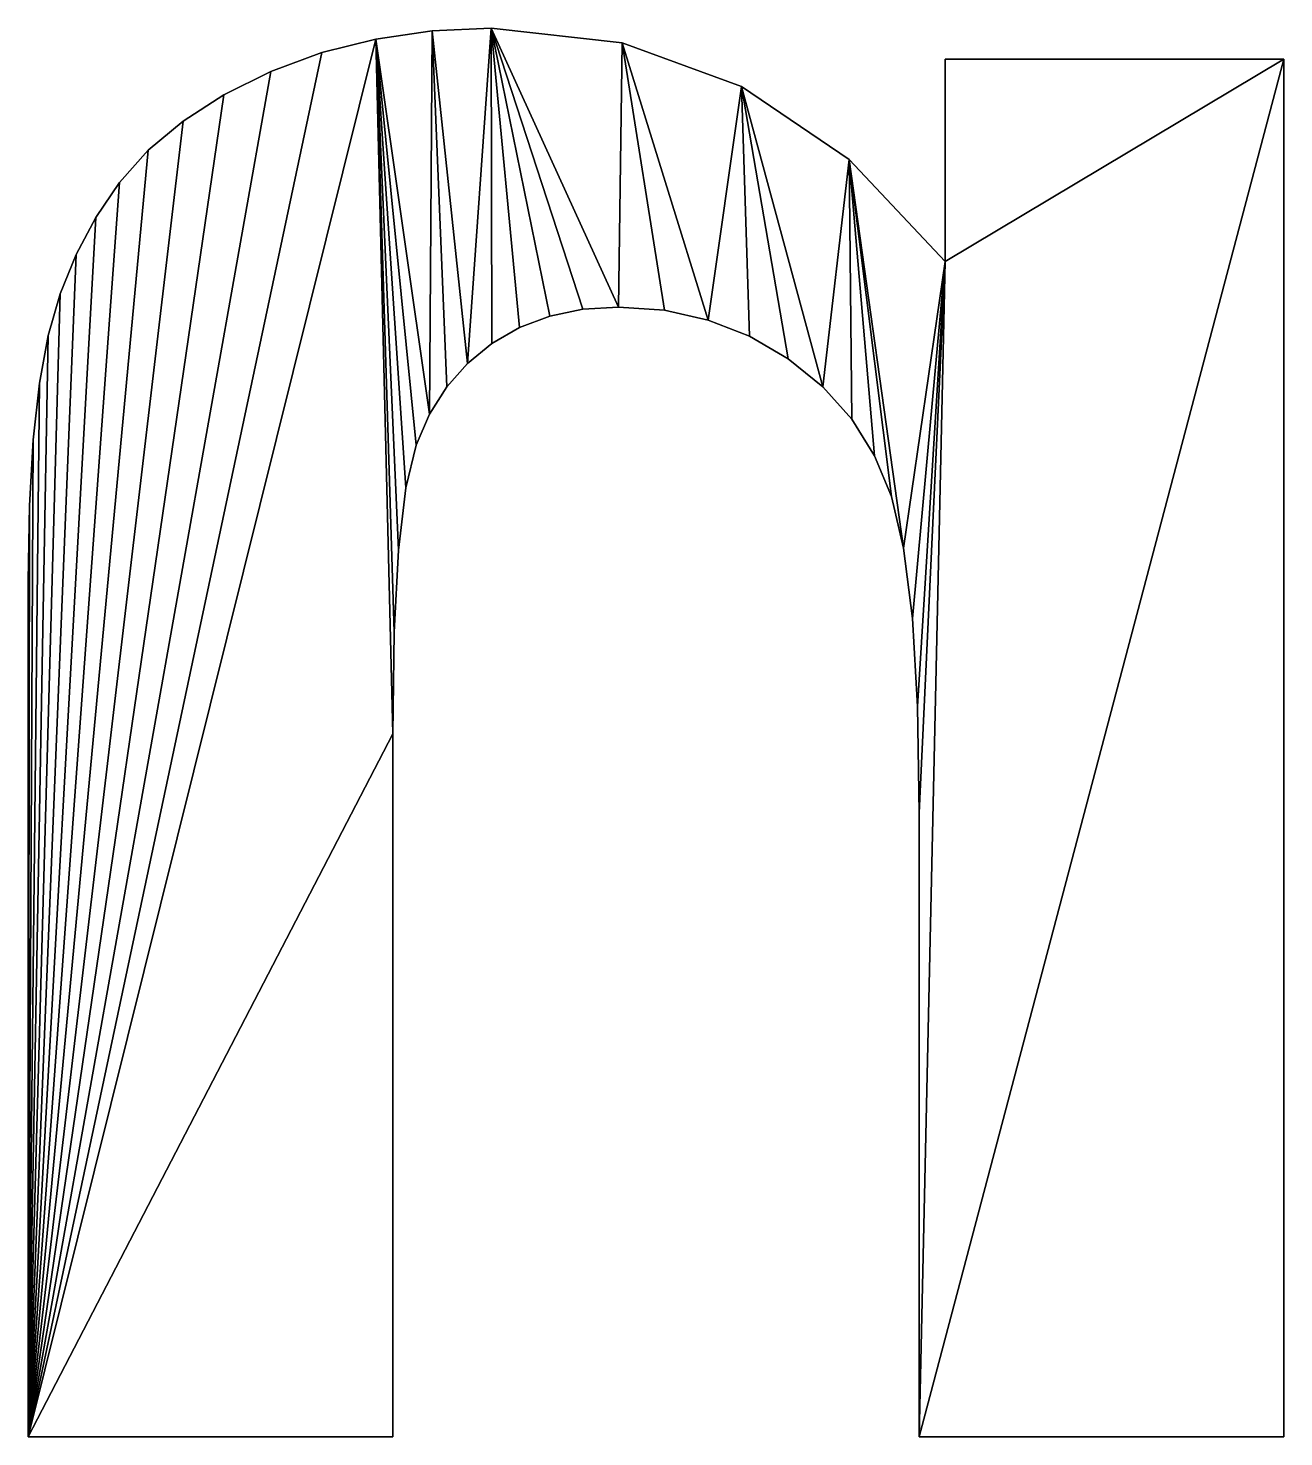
# Model space of a CAD drawing. Header units: metres. Extents: x -39.1 to 29.5, y -5.7 to 6.
# Drawn here: x -27.94 to -21.86, y -3.2 to 3.61 of the extents above; entities that cross this region are included whole.
import ezdxf

# ---------------------------------------------------------------- set-up
doc = ezdxf.new("R2010")
doc.units = ezdxf.units.M

msp = doc.modelspace()

# ---------------------------------------------------------------- linework, layer by layer
at = {"layer": 'layer1', "color": 1}
for points in [[(-25.69876, 3.6148, -3.21451), (-25.81395, 1.9922, -3.21451), (-25.98445, 3.60165, -3.21451)], [(-25.98445, 3.60165, 1.92945), (-25.81395, 1.9922, 1.92945), (-25.69876, 3.6148, 1.92945)], [(-25.69876, 3.6148, -3.21451), (-25.98445, 3.60165, -3.21451), (-25.98445, 3.60165, 1.92945), (-25.69876, 3.6148, 1.92945)], [(-25.69876, 3.6148, -3.21451), (-25.69561, 2.08895, -3.21451), (-25.81395, 1.9922, -3.21451)], [(-25.81395, 1.9922, 1.92945), (-25.69561, 2.08895, 1.92945), (-25.69876, 3.6148, 1.92945)], [(-25.56199, 2.16587, -3.21451), (-25.69561, 2.08895, -3.21451), (-25.69876, 3.6148, -3.21451)], [(-25.69876, 3.6148, -3.21451), (-25.06455, 3.54416, -3.21451), (-25.08338, 2.26477, -3.21451)], [(-25.69876, 3.6148, -3.21451), (-25.08338, 2.26477, -3.21451), (-25.25587, 2.25378, -3.21451)], [(-25.69876, 3.6148, -3.21451), (-25.25587, 2.25378, -3.21451), (-25.41541, 2.22081, -3.21451)], [(-25.69876, 3.6148, -3.21451), (-25.41541, 2.22081, -3.21451), (-25.56199, 2.16587, -3.21451)], [(-25.69876, 3.6148, 1.92945), (-25.69561, 2.08895, 1.92945), (-25.56199, 2.16587, 1.92945)], [(-25.08338, 2.26477, 1.92945), (-25.06455, 3.54416, 1.92945), (-25.69876, 3.6148, 1.92945)], [(-25.25587, 2.25378, 1.92945), (-25.08338, 2.26477, 1.92945), (-25.69876, 3.6148, 1.92945)], [(-25.41541, 2.22081, 1.92945), (-25.25587, 2.25378, 1.92945), (-25.69876, 3.6148, 1.92945)], [(-25.56199, 2.16587, 1.92945), (-25.41541, 2.22081, 1.92945), (-25.69876, 3.6148, 1.92945)], [(-25.06455, 3.54416, -3.21451), (-25.69876, 3.6148, -3.21451), (-25.69876, 3.6148, 1.92945), (-25.06455, 3.54416, 1.92945)], [(-26.25762, 3.56221, -3.21451), (-26.17598, 0.19888, -3.21451), (-27.94046, -3.20449, -3.21451)], [(-26.25762, 3.56221, -3.21451), (-27.94046, -3.20449, -3.21451), (-26.51819, 3.49647, -3.21451)], [(-27.94046, -3.20449, 1.92945), (-26.17598, 0.19888, 1.92945), (-26.25762, 3.56221, 1.92945)], [(-26.51819, 3.49647, 1.92945), (-27.94046, -3.20449, 1.92945), (-26.25762, 3.56221, 1.92945)], [(-26.25762, 3.56221, -3.21451), (-26.51819, 3.49647, -3.21451), (-26.51819, 3.49647, 1.92945), (-26.25762, 3.56221, 1.92945)], [(-26.25762, 3.56221, -3.21451), (-25.98445, 3.60165, -3.21451), (-25.99761, 1.74574, -3.21451)], [(-25.99761, 1.74574, 1.92945), (-25.98445, 3.60165, 1.92945), (-26.25762, 3.56221, 1.92945)], [(-25.98445, 3.60165, -3.21451), (-26.25762, 3.56221, -3.21451), (-26.25762, 3.56221, 1.92945), (-25.98445, 3.60165, 1.92945)], [(-26.25762, 3.56221, -3.21451), (-25.99761, 1.74574, -3.21451), (-26.06296, 1.59602, -3.21451)], [(-26.25762, 3.56221, -3.21451), (-26.06296, 1.59602, -3.21451), (-26.1124, 1.38978, -3.21451)], [(-26.25762, 3.56221, -3.21451), (-26.1124, 1.38978, -3.21451), (-26.14773, 1.08818, -3.21451)], [(-26.25762, 3.56221, -3.21451), (-26.14773, 1.08818, -3.21451), (-26.16892, 0.69121, -3.21451)], [(-26.25762, 3.56221, -3.21451), (-26.16892, 0.69121, -3.21451), (-26.17598, 0.19888, -3.21451)], [(-26.06296, 1.59602, 1.92945), (-25.99761, 1.74574, 1.92945), (-26.25762, 3.56221, 1.92945)], [(-26.1124, 1.38978, 1.92945), (-26.06296, 1.59602, 1.92945), (-26.25762, 3.56221, 1.92945)], [(-26.14773, 1.08818, 1.92945), (-26.1124, 1.38978, 1.92945), (-26.25762, 3.56221, 1.92945)], [(-26.16892, 0.69121, 1.92945), (-26.14773, 1.08818, 1.92945), (-26.25762, 3.56221, 1.92945)], [(-26.17598, 0.19888, 1.92945), (-26.16892, 0.69121, 1.92945), (-26.25762, 3.56221, 1.92945)], [(-25.98445, 3.60165, -3.21451), (-25.91461, 1.87781, -3.21451), (-25.99761, 1.74574, -3.21451)], [(-25.99761, 1.74574, 1.92945), (-25.91461, 1.87781, 1.92945), (-25.98445, 3.60165, 1.92945)], [(-25.98445, 3.60165, -3.21451), (-25.81395, 1.9922, -3.21451), (-25.91461, 1.87781, -3.21451)], [(-25.91461, 1.87781, 1.92945), (-25.81395, 1.9922, 1.92945), (-25.98445, 3.60165, 1.92945)], [(-27.94046, -3.20449, -3.21451), (-26.76624, 3.40445, -3.21451), (-26.51819, 3.49647, -3.21451)], [(-26.51819, 3.49647, 1.92945), (-26.76624, 3.40445, 1.92945), (-27.94046, -3.20449, 1.92945)], [(-26.51819, 3.49647, -3.21451), (-26.76624, 3.40445, -3.21451), (-26.76624, 3.40445, 1.92945), (-26.51819, 3.49647, 1.92945)], [(-25.06455, 3.54416, -3.21451), (-24.86009, 2.24907, -3.21451), (-25.08338, 2.26477, -3.21451)], [(-25.08338, 2.26477, 1.92945), (-24.86009, 2.24907, 1.92945), (-25.06455, 3.54416, 1.92945)], [(-24.48686, 3.33223, -3.21451), (-24.64855, 2.20197, -3.21451), (-25.06455, 3.54416, -3.21451)], [(-25.06455, 3.54416, -3.21451), (-24.64855, 2.20197, -3.21451), (-24.86009, 2.24907, -3.21451)], [(-25.06455, 3.54416, 1.92945), (-24.64855, 2.20197, 1.92945), (-24.48686, 3.33223, 1.92945)], [(-24.86009, 2.24907, 1.92945), (-24.64855, 2.20197, 1.92945), (-25.06455, 3.54416, 1.92945)], [(-24.48686, 3.33223, -3.21451), (-25.06455, 3.54416, -3.21451), (-25.06455, 3.54416, 1.92945), (-24.48686, 3.33223, 1.92945)], [(-23.50101, 2.48453, -3.21451), (-21.86213, 3.46409, -3.21451), (-23.62659, -3.20449, -3.21451)], [(-23.62659, -3.20449, -3.21451), (-21.86213, 3.46409, -3.21451), (-21.86213, -3.20449, -3.21451)], [(-23.62659, -3.20449, 1.92945), (-21.86213, 3.46409, 1.92945), (-23.50101, 2.48453, 1.92945)], [(-21.86213, -3.20449, 1.92945), (-21.86213, 3.46409, 1.92945), (-23.62659, -3.20449, 1.92945)], [(-23.50101, 2.48453, -3.21451), (-23.50101, 3.46409, -3.21451), (-21.86213, 3.46409, -3.21451)], [(-21.86213, 3.46409, 1.92945), (-23.50101, 3.46409, 1.92945), (-23.50101, 2.48453, 1.92945)], [(-23.50101, 3.46409, -3.21451), (-23.50101, 2.48453, -3.21451), (-23.50101, 2.48453, 1.92945), (-23.50101, 3.46409, 1.92945)], [(-21.86213, 3.46409, -3.21451), (-23.50101, 3.46409, -3.21451), (-23.50101, 3.46409, 1.92945), (-21.86213, 3.46409, 1.92945)], [(-21.86213, -3.20449, -3.21451), (-21.86213, 3.46409, -3.21451), (-21.86213, 3.46409, 1.92945), (-21.86213, -3.20449, 1.92945)], [(-27.94046, -3.20449, -3.21451), (-26.99327, 3.29201, -3.21451), (-26.76624, 3.40445, -3.21451)], [(-26.76624, 3.40445, 1.92945), (-26.99327, 3.29201, 1.92945), (-27.94046, -3.20449, 1.92945)], [(-26.76624, 3.40445, -3.21451), (-26.99327, 3.29201, -3.21451), (-26.99327, 3.29201, 1.92945), (-26.76624, 3.40445, 1.92945)], [(-27.94046, -3.20449, -3.21451), (-27.19087, 3.16505, -3.21451), (-26.99327, 3.29201, -3.21451)], [(-26.99327, 3.29201, 1.92945), (-27.19087, 3.16505, 1.92945), (-27.94046, -3.20449, 1.92945)], [(-26.99327, 3.29201, -3.21451), (-27.19087, 3.16505, -3.21451), (-27.19087, 3.16505, 1.92945), (-26.99327, 3.29201, 1.92945)], [(-24.48686, 3.33223, -3.21451), (-24.4488, 2.12348, -3.21451), (-24.64855, 2.20197, -3.21451)], [(-24.64855, 2.20197, 1.92945), (-24.4488, 2.12348, 1.92945), (-24.48686, 3.33223, 1.92945)], [(-24.26081, 2.01359, -3.21451), (-24.4488, 2.12348, -3.21451), (-24.48686, 3.33223, -3.21451)], [(-23.96568, 2.97902, -3.21451), (-24.09304, 1.87781, -3.21451), (-24.48686, 3.33223, -3.21451)], [(-24.48686, 3.33223, -3.21451), (-24.09304, 1.87781, -3.21451), (-24.26081, 2.01359, -3.21451)], [(-24.48686, 3.33223, 1.92945), (-24.4488, 2.12348, 1.92945), (-24.26081, 2.01359, 1.92945)], [(-24.48686, 3.33223, 1.92945), (-24.09304, 1.87781, 1.92945), (-23.96568, 2.97902, 1.92945)], [(-24.26081, 2.01359, 1.92945), (-24.09304, 1.87781, 1.92945), (-24.48686, 3.33223, 1.92945)], [(-23.96568, 2.97902, -3.21451), (-24.48686, 3.33223, -3.21451), (-24.48686, 3.33223, 1.92945), (-23.96568, 2.97902, 1.92945)], [(-27.94046, -3.20449, -3.21451), (-27.35903, 3.02357, -3.21451), (-27.19087, 3.16505, -3.21451)], [(-27.19087, 3.16505, 1.92945), (-27.35903, 3.02357, 1.92945), (-27.94046, -3.20449, 1.92945)], [(-27.19087, 3.16505, -3.21451), (-27.35903, 3.02357, -3.21451), (-27.35903, 3.02357, 1.92945), (-27.19087, 3.16505, 1.92945)], [(-27.94046, -3.20449, -3.21451), (-27.49776, 2.86758, -3.21451), (-27.35903, 3.02357, -3.21451)], [(-27.35903, 3.02357, 1.92945), (-27.49776, 2.86758, 1.92945), (-27.94046, -3.20449, 1.92945)], [(-27.35903, 3.02357, -3.21451), (-27.49776, 2.86758, -3.21451), (-27.49776, 2.86758, 1.92945), (-27.35903, 3.02357, 1.92945)], [(-23.96568, 2.97902, -3.21451), (-23.95391, 1.72161, -3.21451), (-24.09304, 1.87781, -3.21451)], [(-24.09304, 1.87781, 1.92945), (-23.95391, 1.72161, 1.92945), (-23.96568, 2.97902, 1.92945)], [(-23.50101, 2.48453, -3.21451), (-23.70254, 1.09682, -3.21451), (-23.96568, 2.97902, -3.21451)], [(-23.84343, 1.545, -3.21451), (-23.95391, 1.72161, -3.21451), (-23.96568, 2.97902, -3.21451)], [(-23.96568, 2.97902, -3.21451), (-23.70254, 1.09682, -3.21451), (-23.7616, 1.34799, -3.21451)], [(-23.96568, 2.97902, -3.21451), (-23.7616, 1.34799, -3.21451), (-23.84343, 1.545, -3.21451)], [(-23.96568, 2.97902, 1.92945), (-23.70254, 1.09682, 1.92945), (-23.50101, 2.48453, 1.92945)], [(-23.96568, 2.97902, 1.92945), (-23.95391, 1.72161, 1.92945), (-23.84343, 1.545, 1.92945)], [(-23.7616, 1.34799, 1.92945), (-23.70254, 1.09682, 1.92945), (-23.96568, 2.97902, 1.92945)], [(-23.84343, 1.545, 1.92945), (-23.7616, 1.34799, 1.92945), (-23.96568, 2.97902, 1.92945)], [(-23.50101, 2.48453, -3.21451), (-23.96568, 2.97902, -3.21451), (-23.96568, 2.97902, 1.92945), (-23.50101, 2.48453, 1.92945)], [(-27.94046, -3.20449, -3.21451), (-27.61236, 2.69882, -3.21451), (-27.49776, 2.86758, -3.21451)], [(-27.49776, 2.86758, 1.92945), (-27.61236, 2.69882, 1.92945), (-27.94046, -3.20449, 1.92945)], [(-27.49776, 2.86758, -3.21451), (-27.61236, 2.69882, -3.21451), (-27.61236, 2.69882, 1.92945), (-27.49776, 2.86758, 1.92945)], [(-27.94046, -3.20449, -3.21451), (-27.70812, 2.51908, -3.21451), (-27.61236, 2.69882, -3.21451)], [(-27.61236, 2.69882, 1.92945), (-27.70812, 2.51908, 1.92945), (-27.94046, -3.20449, 1.92945)], [(-27.61236, 2.69882, -3.21451), (-27.70812, 2.51908, -3.21451), (-27.70812, 2.51908, 1.92945), (-27.61236, 2.69882, 1.92945)], [(-27.94046, -3.20449, -3.21451), (-27.78504, 2.32834, -3.21451), (-27.70812, 2.51908, -3.21451)], [(-27.70812, 2.51908, 1.92945), (-27.78504, 2.32834, 1.92945), (-27.94046, -3.20449, 1.92945)], [(-27.70812, 2.51908, -3.21451), (-27.78504, 2.32834, -3.21451), (-27.78504, 2.32834, 1.92945), (-27.70812, 2.51908, 1.92945)], [(-23.50101, 2.48453, -3.21451), (-23.66035, 0.75774, -3.21451), (-23.70254, 1.09682, -3.21451)], [(-23.70254, 1.09682, 1.92945), (-23.66035, 0.75774, 1.92945), (-23.50101, 2.48453, 1.92945)], [(-23.50101, 2.48453, -3.21451), (-23.63503, 0.33075, -3.21451), (-23.66035, 0.75774, -3.21451)], [(-23.66035, 0.75774, 1.92945), (-23.63503, 0.33075, 1.92945), (-23.50101, 2.48453, 1.92945)], [(-23.50101, 2.48453, -3.21451), (-23.62659, -0.18414, -3.21451), (-23.63503, 0.33075, -3.21451)], [(-23.63503, 0.33075, 1.92945), (-23.62659, -0.18414, 1.92945), (-23.50101, 2.48453, 1.92945)], [(-23.50101, 2.48453, -3.21451), (-23.62659, -3.20449, -3.21451), (-23.62659, -0.18414, -3.21451)], [(-23.62659, -0.18414, 1.92945), (-23.62659, -3.20449, 1.92945), (-23.50101, 2.48453, 1.92945)], [(-27.94046, -3.20449, -3.21451), (-27.84312, 2.12662, -3.21451), (-27.78504, 2.32834, -3.21451)], [(-27.78504, 2.32834, 1.92945), (-27.84312, 2.12662, 1.92945), (-27.94046, -3.20449, 1.92945)], [(-27.78504, 2.32834, -3.21451), (-27.84312, 2.12662, -3.21451), (-27.84312, 2.12662, 1.92945), (-27.78504, 2.32834, 1.92945)], [(-25.41541, 2.22081, -3.21451), (-25.25587, 2.25378, -3.21451), (-25.25587, 2.25378, 1.92945), (-25.41541, 2.22081, 1.92945)], [(-25.25587, 2.25378, -3.21451), (-25.08338, 2.26477, -3.21451), (-25.08338, 2.26477, 1.92945), (-25.25587, 2.25378, 1.92945)], [(-25.08338, 2.26477, -3.21451), (-24.86009, 2.24907, -3.21451), (-24.86009, 2.24907, 1.92945), (-25.08338, 2.26477, 1.92945)], [(-25.56199, 2.16587, -3.21451), (-25.41541, 2.22081, -3.21451), (-25.41541, 2.22081, 1.92945), (-25.56199, 2.16587, 1.92945)], [(-24.86009, 2.24907, -3.21451), (-24.64855, 2.20197, -3.21451), (-24.64855, 2.20197, 1.92945), (-24.86009, 2.24907, 1.92945)], [(-24.64855, 2.20197, -3.21451), (-24.4488, 2.12348, -3.21451), (-24.4488, 2.12348, 1.92945), (-24.64855, 2.20197, 1.92945)], [(-27.94046, -3.20449, -3.21451), (-27.8857, 1.89704, -3.21451), (-27.84312, 2.12662, -3.21451)], [(-27.84312, 2.12662, 1.92945), (-27.8857, 1.89704, 1.92945), (-27.94046, -3.20449, 1.92945)], [(-27.84312, 2.12662, -3.21451), (-27.8857, 1.89704, -3.21451), (-27.8857, 1.89704, 1.92945), (-27.84312, 2.12662, 1.92945)], [(-25.69561, 2.08895, -3.21451), (-25.56199, 2.16587, -3.21451), (-25.56199, 2.16587, 1.92945), (-25.69561, 2.08895, 1.92945)], [(-24.4488, 2.12348, -3.21451), (-24.26081, 2.01359, -3.21451), (-24.26081, 2.01359, 1.92945), (-24.4488, 2.12348, 1.92945)], [(-25.81395, 1.9922, -3.21451), (-25.69561, 2.08895, -3.21451), (-25.69561, 2.08895, 1.92945), (-25.81395, 1.9922, 1.92945)], [(-25.91461, 1.87781, -3.21451), (-25.81395, 1.9922, -3.21451), (-25.81395, 1.9922, 1.92945), (-25.91461, 1.87781, 1.92945)], [(-24.26081, 2.01359, -3.21451), (-24.09304, 1.87781, -3.21451), (-24.09304, 1.87781, 1.92945), (-24.26081, 2.01359, 1.92945)], [(-27.94046, -3.20449, -3.21451), (-27.91612, 1.62271, -3.21451), (-27.8857, 1.89704, -3.21451)], [(-27.8857, 1.89704, 1.92945), (-27.91612, 1.62271, 1.92945), (-27.94046, -3.20449, 1.92945)], [(-27.8857, 1.89704, -3.21451), (-27.91612, 1.62271, -3.21451), (-27.91612, 1.62271, 1.92945), (-27.8857, 1.89704, 1.92945)], [(-25.99761, 1.74574, -3.21451), (-25.91461, 1.87781, -3.21451), (-25.91461, 1.87781, 1.92945), (-25.99761, 1.74574, 1.92945)], [(-24.09304, 1.87781, -3.21451), (-23.95391, 1.72161, -3.21451), (-23.95391, 1.72161, 1.92945), (-24.09304, 1.87781, 1.92945)], [(-26.06296, 1.59602, -3.21451), (-25.99761, 1.74574, -3.21451), (-25.99761, 1.74574, 1.92945), (-26.06296, 1.59602, 1.92945)], [(-23.95391, 1.72161, -3.21451), (-23.84343, 1.545, -3.21451), (-23.84343, 1.545, 1.92945), (-23.95391, 1.72161, 1.92945)], [(-27.94046, -3.20449, -3.21451), (-27.93437, 1.30364, -3.21451), (-27.91612, 1.62271, -3.21451)], [(-27.91612, 1.62271, 1.92945), (-27.93437, 1.30364, 1.92945), (-27.94046, -3.20449, 1.92945)], [(-27.91612, 1.62271, -3.21451), (-27.93437, 1.30364, -3.21451), (-27.93437, 1.30364, 1.92945), (-27.91612, 1.62271, 1.92945)], [(-26.1124, 1.38978, -3.21451), (-26.06296, 1.59602, -3.21451), (-26.06296, 1.59602, 1.92945), (-26.1124, 1.38978, 1.92945)], [(-23.84343, 1.545, -3.21451), (-23.7616, 1.34799, -3.21451), (-23.7616, 1.34799, 1.92945), (-23.84343, 1.545, 1.92945)], [(-26.14773, 1.08818, -3.21451), (-26.1124, 1.38978, -3.21451), (-26.1124, 1.38978, 1.92945), (-26.14773, 1.08818, 1.92945)], [(-27.94046, -3.20449, -3.21451), (-27.94046, 0.93983, -3.21451), (-27.93437, 1.30364, -3.21451)], [(-27.93437, 1.30364, 1.92945), (-27.94046, 0.93983, 1.92945), (-27.94046, -3.20449, 1.92945)], [(-27.93437, 1.30364, -3.21451), (-27.94046, 0.93983, -3.21451), (-27.94046, 0.93983, 1.92945), (-27.93437, 1.30364, 1.92945)], [(-23.7616, 1.34799, -3.21451), (-23.70254, 1.09682, -3.21451), (-23.70254, 1.09682, 1.92945), (-23.7616, 1.34799, 1.92945)], [(-23.70254, 1.09682, -3.21451), (-23.66035, 0.75774, -3.21451), (-23.66035, 0.75774, 1.92945), (-23.70254, 1.09682, 1.92945)], [(-26.16892, 0.69121, -3.21451), (-26.14773, 1.08818, -3.21451), (-26.14773, 1.08818, 1.92945), (-26.16892, 0.69121, 1.92945)], [(-27.94046, 0.93983, -3.21451), (-27.94046, -3.20449, -3.21451), (-27.94046, -3.20449, 1.92945), (-27.94046, 0.93983, 1.92945)], [(-23.66035, 0.75774, -3.21451), (-23.63503, 0.33075, -3.21451), (-23.63503, 0.33075, 1.92945), (-23.66035, 0.75774, 1.92945)], [(-26.17598, 0.19888, -3.21451), (-26.16892, 0.69121, -3.21451), (-26.16892, 0.69121, 1.92945), (-26.17598, 0.19888, 1.92945)], [(-23.63503, 0.33075, -3.21451), (-23.62659, -0.18414, -3.21451), (-23.62659, -0.18414, 1.92945), (-23.63503, 0.33075, 1.92945)], [(-27.94046, -3.20449, -3.21451), (-26.17598, 0.19888, -3.21451), (-26.17598, -3.20449, -3.21451)], [(-26.17598, -3.20449, 1.92945), (-26.17598, 0.19888, 1.92945), (-27.94046, -3.20449, 1.92945)], [(-26.17598, -3.20449, -3.21451), (-26.17598, 0.19888, -3.21451), (-26.17598, 0.19888, 1.92945), (-26.17598, -3.20449, 1.92945)], [(-23.62659, -0.18414, -3.21451), (-23.62659, -3.20449, -3.21451), (-23.62659, -3.20449, 1.92945), (-23.62659, -0.18414, 1.92945)], [(-27.94046, -3.20449, -3.21451), (-26.17598, -3.20449, -3.21451), (-26.17598, -3.20449, 1.92945), (-27.94046, -3.20449, 1.92945)], [(-23.62659, -3.20449, -3.21451), (-21.86213, -3.20449, -3.21451), (-21.86213, -3.20449, 1.92945), (-23.62659, -3.20449, 1.92945)]]:
    msp.add_3dface(points, dxfattribs=at)

doc.saveas('drawing.dxf')
